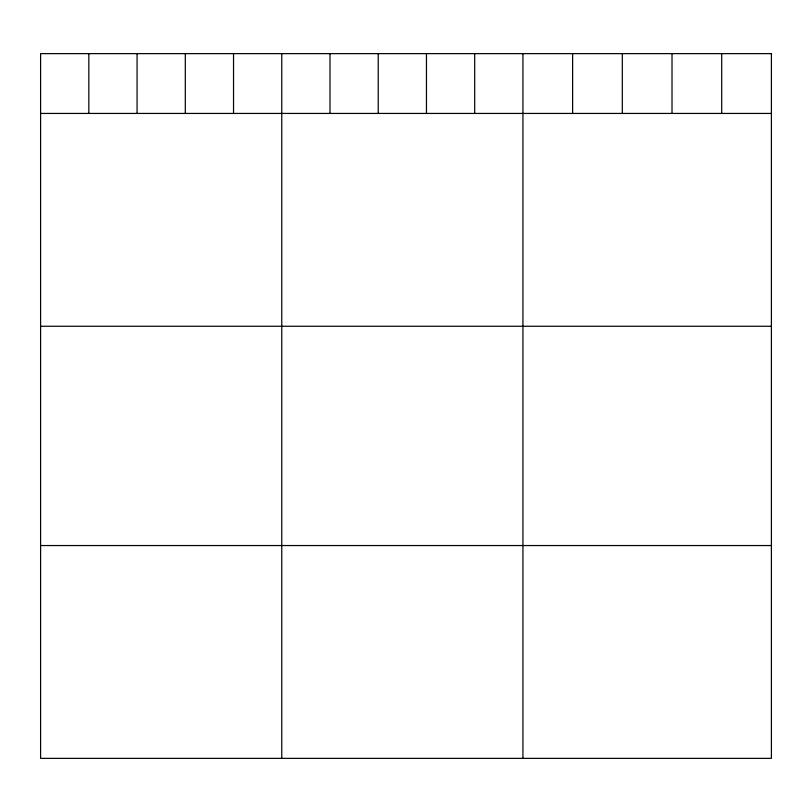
<?xml version="1.0" encoding="UTF-8"?>
<svg xmlns="http://www.w3.org/2000/svg" width="812" height="812" viewBox="0 0 812 812"><rect width="100%" height="100%" fill="white"/><g stroke="black" fill="none" stroke-linecap="round" stroke-linejoin="round"><path stroke-width="1.22" d="M40.6 113.436L771.4 113.436M40.6 326.262L771.4 326.262M40.6 545.542L771.4 545.542M721.706 53.633L721.706 113.436M672.011 53.633L672.011 113.436M622.317 53.633L622.317 113.436M572.622 53.633L572.622 113.436M522.928 53.633L522.928 758.367M474.695 53.633L474.695 113.436M426.462 53.633L426.462 113.436M378.23 53.633L378.23 113.436M329.997 53.633L329.997 113.436M281.764 53.633L281.764 758.367M233.531 53.633L233.531 113.436M185.298 53.633L185.298 113.436M137.066 53.633L137.066 113.436M88.833 53.633L88.833 113.436M771.4 53.633L40.6 53.633L40.6 758.367L771.4 758.367L771.4 53.633"/></g></svg>
